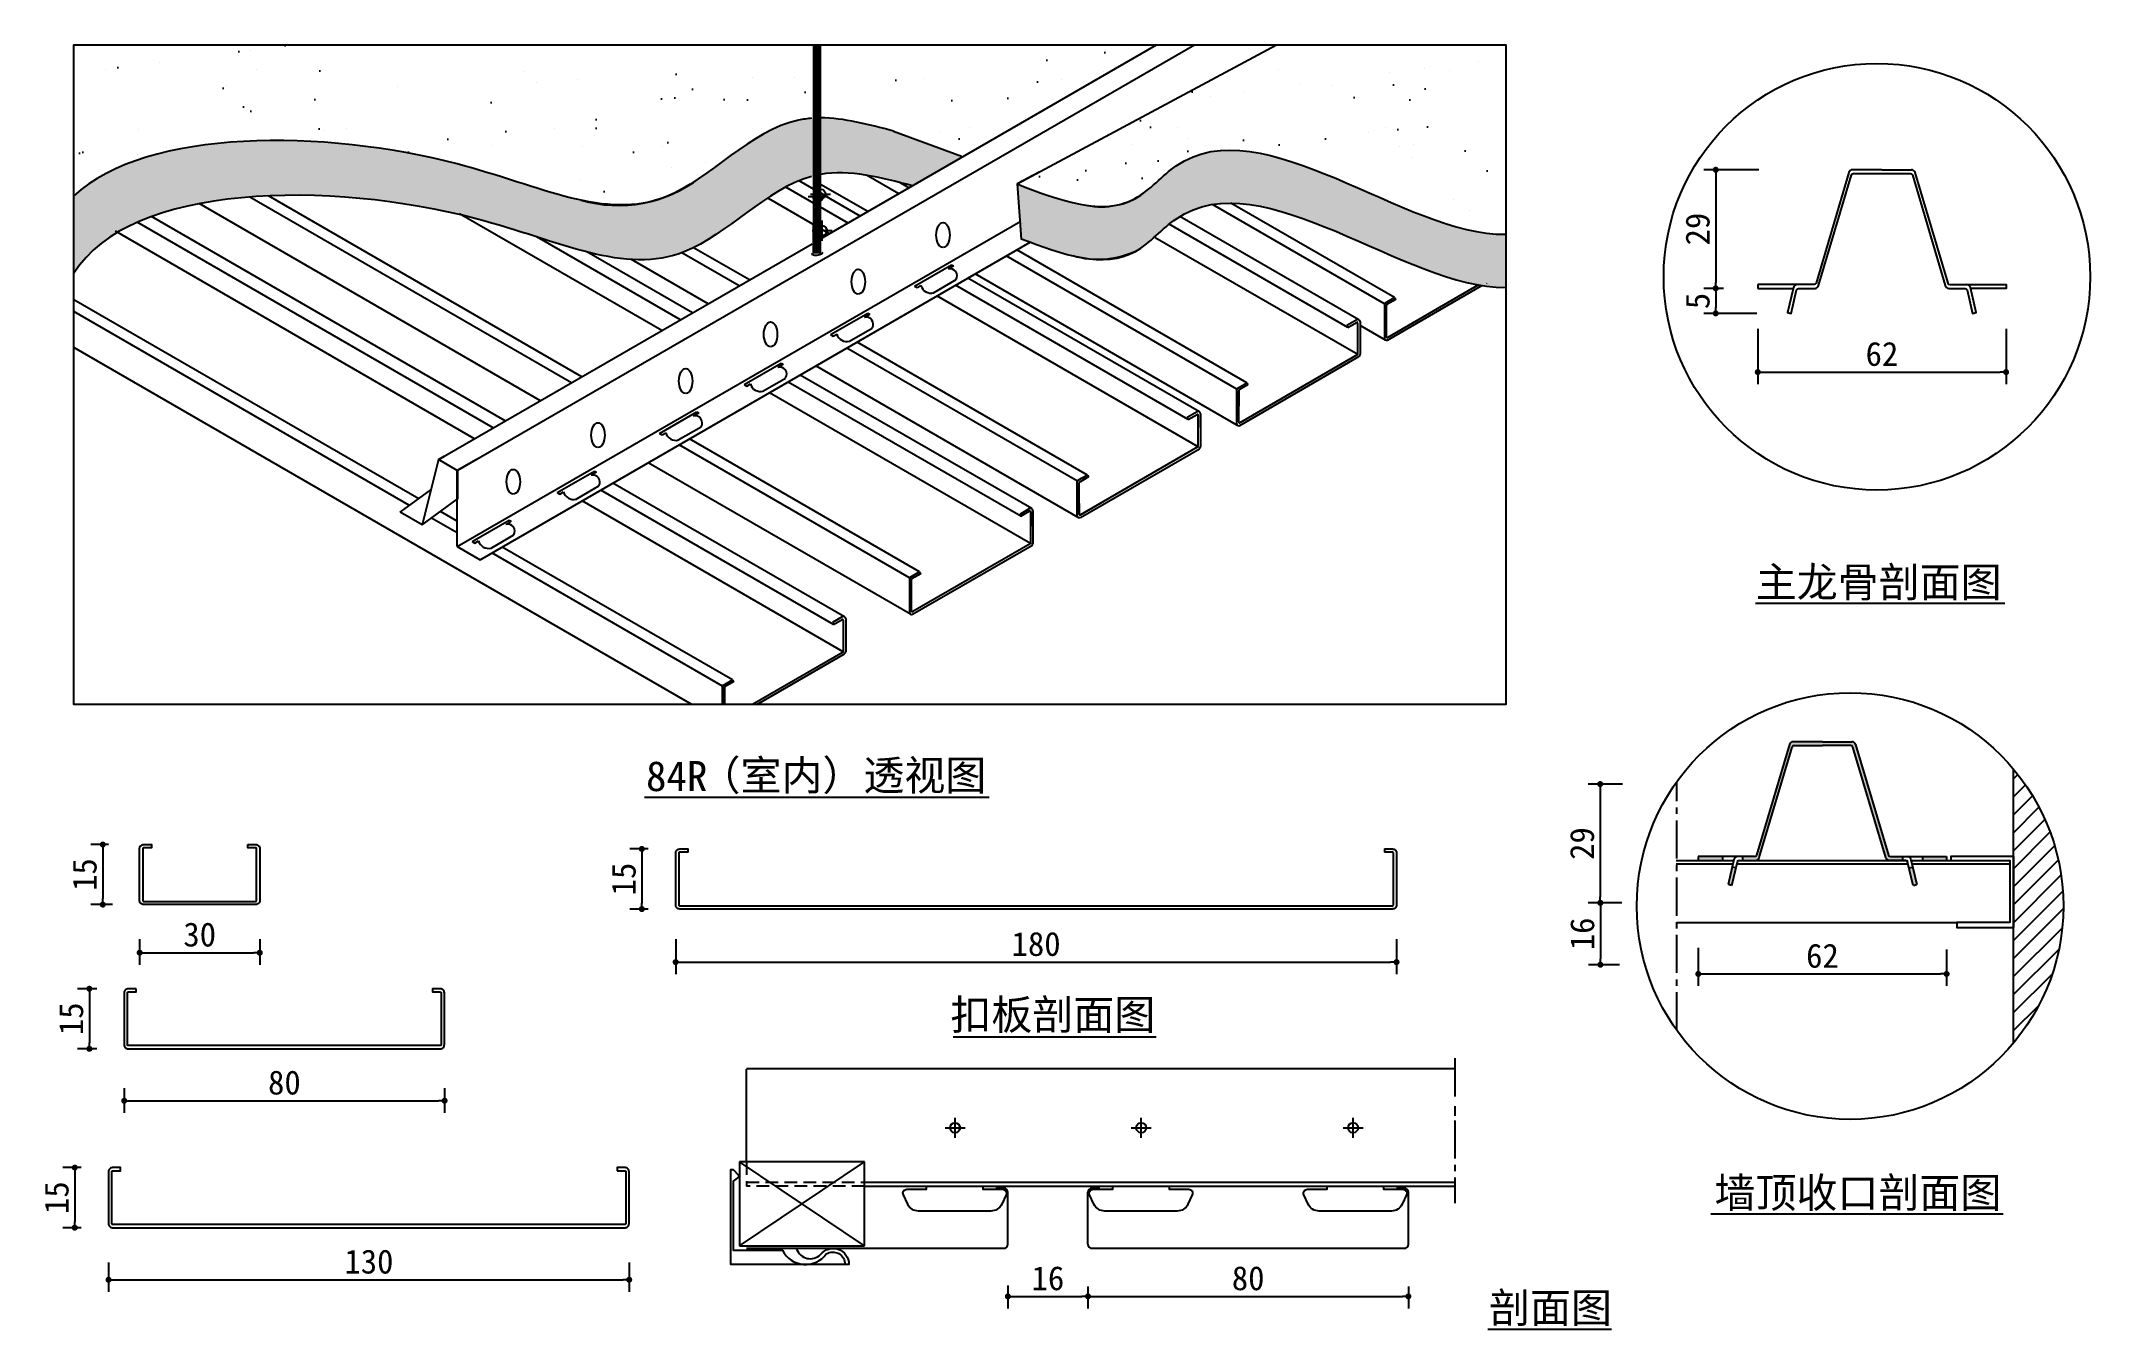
# Model space of a CAD drawing. Extents: x 13 to 1036, y 18 to 661.
import ezdxf

# ---------------------------------------------------------------- set-up
doc = ezdxf.new("R2010")
doc.units = 0
doc.header["$MEASUREMENT"] = 0
doc.header["$PDMODE"] = 34
doc.header["$PDSIZE"] = 5
doc.linetypes.add('CENTER2', pattern=[28.575, 19.05, -3.175, 3.175, -3.175])
doc.linetypes.add('DASHED2', pattern=[9.525, 6.35, -3.175])
doc.layers.get('0').update_dxf_attribs({"linetype": 'CONTINUOUS'})
doc.layers.get('DEFPOINTS').update_dxf_attribs({"linetype": 'CONTINUOUS'})
for name, color, linetype in [('2', 2, 'CONTINUOUS'), ('3', 3, 'CONTINUOUS'), ('4', 4, 'CONTINUOUS'), ('7', 7, 'CONTINUOUS'), ('BH', 3, 'CONTINUOUS'), ('DIM', 3, 'CONTINUOUS'), ('TEXT', 3, 'CONTINUOUS')]:
    doc.layers.add(name, color=color, linetype=linetype)
doc.styles.add('HZ', font='')
doc.styles.get('HZ').set_extended_font_data('仿宋_GB2312')
doc.dimstyles.get("Standard").update_dxf_attribs({"dimscale": 6, "dimtxt": 2, "dimasz": 0.5, "dimexe": 1, "dimexo": 1, "dimgap": 0.5, "dimtad": 1, "dimdec": 0, "dimtxsty": 'HZ', "dimblk1": 'DOT', "dimblk2": 'DOT', "dimsah": 1, "dimcen": 0, "dimclrd": 256, "dimclre": 256, "dimclrt": 256, "dimazin": 3, "dimtfac": 0.5, "dimtdec": 0, "dimtmove": 0, "dimatfit": 3, "dimtolj": 1, "dimtzin": 0})

# ---------------------------------------------------------------- blocks, each defined once
blk = doc.blocks.new('_DOT')
at = {"color": 0, "linetype": 'BYBLOCK'}
blk.add_line((-0.5, 0), (-1, 0), dxfattribs=at)
at = {"color": 0, "linetype": 'BYBLOCK', "const_width": 0.5}
blk.add_lwpolyline([(-0.25, 0, 1), (0.25, 0, 1)], format="xyb", close=True, dxfattribs=at)
blk = doc.blocks.new('*D17')
at = {"linetype": 'BYBLOCK'}
for p, q in [((871, 597), (843.4, 597)), ((849.4, 594), (849.4, 540.8)), ((853.3, 537.8), (843.4, 537.8))]:
    blk.add_line(p, q, dxfattribs=at)
at = {"layer": 'DEFPOINTS', "color": 0, "linetype": 'BYBLOCK'}
for p in [(877, 597), (849.4, 537.8), (859.3, 537.8)]:
    blk.add_point(p, dxfattribs=at)
at = {"linetype": 'BYBLOCK', "xscale": 3, "yscale": 3, "zscale": 3}
for p, rotation in [((849.4, 597), 90), ((849.4, 537.8), 270)]:
    blk.add_blockref('_DOT', p, dxfattribs=dict(at, rotation=rotation))
at = {"linetype": 'BYBLOCK', "insert": (840.4, 567.4), "char_height": 12, "attachment_point": 5, "rotation": 90, "style": 'HZ'}
blk.add_mtext('\\A1;29', dxfattribs=at)
blk = doc.blocks.new('*D18')
at = {"linetype": 'BYBLOCK'}
for p, q in [((330, 212.9), (330, 195.4)), ((690, 212.9), (690, 195.4)), ((333, 201.4), (687, 201.4))]:
    blk.add_line(p, q, dxfattribs=at)
at = {"layer": 'DEFPOINTS', "color": 0, "linetype": 'BYBLOCK'}
for p in [(330, 218.9), (690, 218.9), (690, 201.4)]:
    blk.add_point(p, dxfattribs=at)
at = {"linetype": 'BYBLOCK', "xscale": 3, "yscale": 3, "zscale": 3, "rotation": 180}
blk.add_blockref('_DOT', (330, 201.4), dxfattribs=at)
at = {"linetype": 'BYBLOCK', "xscale": 3, "yscale": 3, "zscale": 3}
blk.add_blockref('_DOT', (690, 201.4), dxfattribs=at)
at = {"linetype": 'BYBLOCK', "insert": (510, 210.4), "char_height": 12, "attachment_point": 5, "style": 'HZ'}
blk.add_mtext('\\A1;180', dxfattribs=at)
blk = doc.blocks.new('*D19')
at = {"linetype": 'BYBLOCK'}
for p, q in [((54.6, 138.5), (54.6, 126.2)), ((214.6, 138.5), (214.6, 126.2)), ((57.6, 132.2), (211.6, 132.2))]:
    blk.add_line(p, q, dxfattribs=at)
at = {"layer": 'DEFPOINTS', "color": 0, "linetype": 'BYBLOCK'}
for p in [(54.6, 144.5), (214.6, 144.5), (214.6, 132.2)]:
    blk.add_point(p, dxfattribs=at)
at = {"linetype": 'BYBLOCK', "xscale": 3, "yscale": 3, "zscale": 3, "rotation": 180}
blk.add_blockref('_DOT', (54.6, 132.2), dxfattribs=at)
at = {"linetype": 'BYBLOCK', "xscale": 3, "yscale": 3, "zscale": 3}
blk.add_blockref('_DOT', (214.6, 132.2), dxfattribs=at)
at = {"linetype": 'BYBLOCK', "insert": (134.6, 141.2), "char_height": 12, "attachment_point": 5, "style": 'HZ'}
blk.add_mtext('\\A1;80', dxfattribs=at)
blk = doc.blocks.new('*D20')
at = {"linetype": 'BYBLOCK'}
for p, q in [((46.8, 51.4), (46.8, 36.8)), ((306.8, 51.4), (306.8, 36.8)), ((49.8, 42.8), (303.8, 42.8))]:
    blk.add_line(p, q, dxfattribs=at)
at = {"layer": 'DEFPOINTS', "color": 0, "linetype": 'BYBLOCK'}
for p in [(46.8, 57.4), (306.8, 57.4), (306.8, 42.8)]:
    blk.add_point(p, dxfattribs=at)
at = {"linetype": 'BYBLOCK', "xscale": 3, "yscale": 3, "zscale": 3, "rotation": 180}
blk.add_blockref('_DOT', (46.8, 42.8), dxfattribs=at)
at = {"linetype": 'BYBLOCK', "xscale": 3, "yscale": 3, "zscale": 3}
blk.add_blockref('_DOT', (306.8, 42.8), dxfattribs=at)
at = {"linetype": 'BYBLOCK', "insert": (176.8, 51.8), "char_height": 12, "attachment_point": 5, "style": 'HZ'}
blk.add_mtext('\\A1;130', dxfattribs=at)
blk = doc.blocks.new('*D21')
at = {"linetype": 'BYBLOCK'}
for p, q in [((33.1, 98.8), (23.9, 98.8)), ((29.9, 95.8), (29.9, 71.8)), ((33.1, 68.8), (23.9, 68.8))]:
    blk.add_line(p, q, dxfattribs=at)
at = {"layer": 'DEFPOINTS', "color": 0, "linetype": 'BYBLOCK'}
for p in [(39.1, 98.8), (29.9, 68.8), (39.1, 68.8)]:
    blk.add_point(p, dxfattribs=at)
at = {"linetype": 'BYBLOCK', "xscale": 3, "yscale": 3, "zscale": 3}
for p, rotation in [((29.9, 98.8), 90), ((29.9, 68.8), 270)]:
    blk.add_blockref('_DOT', p, dxfattribs=dict(at, rotation=rotation))
at = {"linetype": 'BYBLOCK', "insert": (20.9, 83.8), "char_height": 12, "attachment_point": 5, "rotation": 90, "style": 'HZ'}
blk.add_mtext('\\A1;15', dxfattribs=at)
blk = doc.blocks.new('*D22')
at = {"linetype": 'BYBLOCK'}
for p, q in [((62.3, 212.8), (62.3, 200.1)), ((65.3, 206.1), (119.3, 206.1)), ((122.3, 212.8), (122.3, 200.1))]:
    blk.add_line(p, q, dxfattribs=at)
at = {"layer": 'DEFPOINTS', "color": 0, "linetype": 'BYBLOCK'}
for p in [(62.3, 218.8), (122.3, 218.8), (122.3, 206.1)]:
    blk.add_point(p, dxfattribs=at)
at = {"linetype": 'BYBLOCK', "xscale": 3, "yscale": 3, "zscale": 3, "rotation": 180}
blk.add_blockref('_DOT', (62.3, 206.1), dxfattribs=at)
at = {"linetype": 'BYBLOCK', "xscale": 3, "yscale": 3, "zscale": 3}
blk.add_blockref('_DOT', (122.3, 206.1), dxfattribs=at)
at = {"linetype": 'BYBLOCK', "insert": (92.3, 215.1), "char_height": 12, "attachment_point": 5, "style": 'HZ'}
blk.add_mtext('\\A1;30', dxfattribs=at)
blk = doc.blocks.new('*D23')
at = {"linetype": 'BYBLOCK'}
for p, q in [((40.9, 188.1), (31.2, 188.1)), ((37.2, 185.1), (37.2, 161.1)), ((40.9, 158.1), (31.2, 158.1))]:
    blk.add_line(p, q, dxfattribs=at)
at = {"layer": 'DEFPOINTS', "color": 0, "linetype": 'BYBLOCK'}
for p in [(46.9, 188.1), (37.2, 158.1), (46.9, 158.1)]:
    blk.add_point(p, dxfattribs=at)
at = {"linetype": 'BYBLOCK', "xscale": 3, "yscale": 3, "zscale": 3}
for p, rotation in [((37.2, 188.1), 90), ((37.2, 158.1), 270)]:
    blk.add_blockref('_DOT', p, dxfattribs=dict(at, rotation=rotation))
at = {"linetype": 'BYBLOCK', "insert": (28.2, 173.1), "char_height": 12, "attachment_point": 5, "rotation": 90, "style": 'HZ'}
blk.add_mtext('\\A1;15', dxfattribs=at)
blk = doc.blocks.new('*D24')
at = {"linetype": 'BYBLOCK'}
for p, q in [((46.7, 260.1), (37.9, 260.1)), ((43.9, 257.1), (43.9, 233.1)), ((48.7, 230.1), (37.9, 230.1))]:
    blk.add_line(p, q, dxfattribs=at)
at = {"layer": 'DEFPOINTS', "color": 0, "linetype": 'BYBLOCK'}
for p in [(52.7, 260.1), (43.9, 230.1), (54.7, 230.1)]:
    blk.add_point(p, dxfattribs=at)
at = {"linetype": 'BYBLOCK', "xscale": 3, "yscale": 3, "zscale": 3}
for p, rotation in [((43.9, 260.1), 90), ((43.9, 230.1), 270)]:
    blk.add_blockref('_DOT', p, dxfattribs=dict(at, rotation=rotation))
at = {"linetype": 'BYBLOCK', "insert": (34.9, 245.1), "char_height": 12, "attachment_point": 5, "rotation": 90, "style": 'HZ'}
blk.add_mtext('\\A1;15', dxfattribs=at)
blk = doc.blocks.new('*D25')
at = {"linetype": 'BYBLOCK'}
for p, q in [((316.3, 257.9), (307.1, 257.9)), ((313.1, 254.9), (313.1, 230.9)), ((316.3, 227.9), (307.1, 227.9))]:
    blk.add_line(p, q, dxfattribs=at)
at = {"layer": 'DEFPOINTS', "color": 0, "linetype": 'BYBLOCK'}
for p in [(322.3, 257.9), (313.1, 227.9), (322.3, 227.9)]:
    blk.add_point(p, dxfattribs=at)
at = {"linetype": 'BYBLOCK', "xscale": 3, "yscale": 3, "zscale": 3}
for p, rotation in [((313.1, 257.9), 90), ((313.1, 227.9), 270)]:
    blk.add_blockref('_DOT', p, dxfattribs=dict(at, rotation=rotation))
at = {"linetype": 'BYBLOCK', "insert": (304.1, 242.9), "char_height": 12, "attachment_point": 5, "rotation": 90, "style": 'HZ'}
blk.add_mtext('\\A1;15', dxfattribs=at)
blk = doc.blocks.new('*D26')
at = {"linetype": 'BYBLOCK'}
for p, q in [((535.9, 39.5), (535.9, 28.5)), ((538.9, 34.5), (692.9, 34.5)), ((695.9, 39.5), (695.9, 28.5))]:
    blk.add_line(p, q, dxfattribs=at)
at = {"layer": 'DEFPOINTS', "color": 0, "linetype": 'BYBLOCK'}
for p in [(535.9, 45.5), (695.9, 45.5), (695.9, 34.5)]:
    blk.add_point(p, dxfattribs=at)
at = {"linetype": 'BYBLOCK', "xscale": 3, "yscale": 3, "zscale": 3, "rotation": 180}
blk.add_blockref('_DOT', (535.9, 34.5), dxfattribs=at)
at = {"linetype": 'BYBLOCK', "xscale": 3, "yscale": 3, "zscale": 3}
blk.add_blockref('_DOT', (695.9, 34.5), dxfattribs=at)
at = {"linetype": 'BYBLOCK', "insert": (615.9, 43.5), "char_height": 12, "attachment_point": 5, "style": 'HZ'}
blk.add_mtext('\\A1;80', dxfattribs=at)
blk = doc.blocks.new('*D27')
at = {"linetype": 'BYBLOCK'}
for p, q in [((495.9, 39.9), (495.9, 28.5)), ((498.9, 34.5), (532.9, 34.5)), ((535.9, 39.5), (535.9, 28.5))]:
    blk.add_line(p, q, dxfattribs=at)
at = {"layer": 'DEFPOINTS', "color": 0, "linetype": 'BYBLOCK'}
for p in [(495.9, 45.9), (535.9, 45.5), (535.9, 34.5)]:
    blk.add_point(p, dxfattribs=at)
at = {"linetype": 'BYBLOCK', "xscale": 3, "yscale": 3, "zscale": 3, "rotation": 180}
blk.add_blockref('_DOT', (495.9, 34.5), dxfattribs=at)
at = {"linetype": 'BYBLOCK', "xscale": 3, "yscale": 3, "zscale": 3}
blk.add_blockref('_DOT', (535.9, 34.5), dxfattribs=at)
at = {"linetype": 'BYBLOCK', "insert": (515.9, 43.5), "char_height": 12, "attachment_point": 5, "style": 'HZ'}
blk.add_mtext('\\A1;16', dxfattribs=at)
blk = doc.blocks.new('*D28')
at = {"linetype": 'BYBLOCK'}
for p, q in [((853.3, 537.8), (843.4, 537.8)), ((849.4, 534.8), (849.4, 528.3)), ((870, 525.3), (843.4, 525.3))]:
    blk.add_line(p, q, dxfattribs=at)
at = {"layer": 'DEFPOINTS', "color": 0, "linetype": 'BYBLOCK'}
for p in [(859.3, 537.8), (849.4, 525.3), (876, 525.3)]:
    blk.add_point(p, dxfattribs=at)
at = {"linetype": 'BYBLOCK', "xscale": 3, "yscale": 3, "zscale": 3}
for p, rotation in [((849.4, 537.8), 90), ((849.4, 525.3), 270)]:
    blk.add_blockref('_DOT', p, dxfattribs=dict(at, rotation=rotation))
at = {"linetype": 'BYBLOCK', "insert": (840.4, 531.5), "char_height": 12, "attachment_point": 5, "rotation": 90, "style": 'HZ'}
blk.add_mtext('\\A1;5', dxfattribs=at)
blk = doc.blocks.new('*D29')
at = {"linetype": 'BYBLOCK'}
for p, q in [((802.8, 290.3), (785.7, 290.3)), ((791.7, 287.3), (791.7, 234)), ((802.5, 231), (785.7, 231))]:
    blk.add_line(p, q, dxfattribs=at)
at = {"layer": 'DEFPOINTS', "color": 0, "linetype": 'BYBLOCK'}
for p in [(808.8, 290.3), (791.7, 231), (808.5, 231)]:
    blk.add_point(p, dxfattribs=at)
at = {"linetype": 'BYBLOCK', "xscale": 3, "yscale": 3, "zscale": 3}
for p, rotation in [((791.7, 290.3), 90), ((791.7, 231), 270)]:
    blk.add_blockref('_DOT', p, dxfattribs=dict(at, rotation=rotation))
at = {"linetype": 'BYBLOCK', "insert": (782.7, 260.6), "char_height": 12, "attachment_point": 5, "rotation": 90, "style": 'HZ'}
blk.add_mtext('\\A1;29', dxfattribs=at)
blk = doc.blocks.new('*D30')
at = {"linetype": 'BYBLOCK'}
for p, q in [((801.3, 231), (785.8, 231)), ((791.8, 228), (791.8, 203.1)), ((801.3, 200.1), (785.8, 200.1))]:
    blk.add_line(p, q, dxfattribs=at)
at = {"layer": 'DEFPOINTS', "color": 0, "linetype": 'BYBLOCK'}
for p in [(807.3, 231), (791.8, 200.1), (807.3, 200.1)]:
    blk.add_point(p, dxfattribs=at)
at = {"linetype": 'BYBLOCK', "xscale": 3, "yscale": 3, "zscale": 3}
for p, rotation in [((791.8, 231), 90), ((791.8, 200.1), 270)]:
    blk.add_blockref('_DOT', p, dxfattribs=dict(at, rotation=rotation))
at = {"linetype": 'BYBLOCK', "insert": (782.8, 215.5), "char_height": 12, "attachment_point": 5, "rotation": 90, "style": 'HZ'}
blk.add_mtext('\\A1;16', dxfattribs=at)
blk = doc.blocks.new('*D31')
at = {"linetype": 'BYBLOCK'}
for p, q in [((840.7, 208.5), (840.7, 189.5)), ((964.7, 207.7), (964.7, 189.5)), ((843.7, 195.5), (961.7, 195.5))]:
    blk.add_line(p, q, dxfattribs=at)
at = {"layer": 'DEFPOINTS', "color": 0, "linetype": 'BYBLOCK'}
for p in [(840.7, 214.5), (964.7, 213.7), (964.7, 195.5)]:
    blk.add_point(p, dxfattribs=at)
at = {"linetype": 'BYBLOCK', "xscale": 3, "yscale": 3, "zscale": 3, "rotation": 180}
blk.add_blockref('_DOT', (840.7, 195.5), dxfattribs=at)
at = {"linetype": 'BYBLOCK', "xscale": 3, "yscale": 3, "zscale": 3}
blk.add_blockref('_DOT', (964.7, 195.5), dxfattribs=at)
at = {"linetype": 'BYBLOCK', "insert": (902.7, 204.5), "char_height": 12, "attachment_point": 5, "style": 'HZ'}
blk.add_mtext('\\A1;62', dxfattribs=at)
blk = doc.blocks.new('*D32')
at = {"linetype": 'BYBLOCK'}
for p, q in [((870.4, 517.6), (870.4, 490)), ((994.4, 517.6), (994.4, 490)), ((873.4, 496), (991.4, 496))]:
    blk.add_line(p, q, dxfattribs=at)
at = {"layer": 'DEFPOINTS', "color": 0, "linetype": 'BYBLOCK'}
for p in [(870.4, 523.6), (994.4, 523.6), (994.4, 496)]:
    blk.add_point(p, dxfattribs=at)
at = {"linetype": 'BYBLOCK', "xscale": 3, "yscale": 3, "zscale": 3, "rotation": 180}
blk.add_blockref('_DOT', (870.4, 496), dxfattribs=at)
at = {"linetype": 'BYBLOCK', "xscale": 3, "yscale": 3, "zscale": 3}
blk.add_blockref('_DOT', (994.4, 496), dxfattribs=at)
at = {"linetype": 'BYBLOCK', "insert": (932.4, 505), "char_height": 12, "attachment_point": 5, "style": 'HZ'}
blk.add_mtext('\\A1;62', dxfattribs=at)

msp = doc.modelspace()

# ---------------------------------------------------------------- hatches: boundary and pattern name
at = {"layer": '4'}
h = msp.add_hatch(dxfattribs=at)
h.set_pattern_fill('AR-SAND', color=256, scale=1.749591, style=0)
h.set_pattern_definition([(37.5, (-101.04, 282.78), (-2.7994, 85.6273), [0, -67.5482, 0, -75.5474, 0, -72.2144]), (7.5, (-101.04, 282.78), (78.648, 125.415), [0, -36.4405, 0, -60.8823, 0, -23.331]), (327.5, (-155.7, 282.78), (138.3913, 0.2514), [0, -22.22, 0, -79.9913, 0, -104.433]), (317.5, (-155.7, 282.78), (133.591, 39.004), [0, -11.11, 0, -52.4387, 0, -59.9935])])
edge = h.paths.add_edge_path()
edge.add_spline(control_points=[(500.5, 589.9), (521.9, 581.7), (552.6, 569.9), (611.1, 639.4), (694.6, 563.9), (744.5, 564.8)], knot_values=[0, 0, 0, 0, 27.229041, 39.162313, 112.205587, 112.205587, 112.205587, 112.205587], degree=3, periodic=0)
edge.add_line((744.5, 564.8), (744.5, 659.4))
edge.add_line((744.5, 659.4), (630.1, 659.4))
edge.add_line((630.1, 659.4), (500.5, 589.9))
edge = h.paths.add_edge_path()
edge.add_line((29.5, 659.4), (29.5, 584))
edge.add_spline(control_points=[(29.5, 584), (66.1, 618), (211.2, 616.7), (318.6, 558.7), (380.2, 631.9), (422.5, 620.6), (438.7, 616.3)], knot_values=[0, 0, 0, 0, 76.327186, 124.54544, 159.54544, 181.339935, 181.339935, 181.339935, 181.339935], degree=3, periodic=0)
edge.add_line((438.7, 616.3), (473.4, 603.5))
edge.add_line((473.4, 603.5), (570.1, 659.4))
edge.add_line((570.1, 659.4), (29.5, 659.4))
at = {"layer": '7'}
h = msp.add_hatch(dxfattribs=at)
h.set_pattern_fill('AR-SAND', color=256, scale=2.186989, style=0)
h.set_pattern_definition([(37.5, (-101.04, 282.78), (-3.499, 107.034), [0, -84.435, 0, -94.434, 0, -90.268]), (7.5, (-101.04, 282.78), (98.31, 156.769), [0, -45.5506, 0, -76.103, 0, -29.1635]), (327.5, (-169.37, 282.78), (172.989, 0.314), [0, -27.775, 0, -99.989, 0, -130.5414]), (317.5, (-169.37, 282.78), (166.99, 48.754), [0, -13.8874, 0, -65.5484, 0, -74.992])])
edge = h.paths.add_edge_path()
edge.add_spline(control_points=[(500.5, 589.9), (521.9, 581.7), (552.6, 569.9), (611.1, 639.4), (694.6, 563.9), (744.5, 564.8)], knot_values=[0, 0, 0, 0, 27.229041, 39.162313, 112.205587, 112.205587, 112.205587, 112.205587], degree=3, periodic=0)
edge.add_line((744.5, 564.8), (744.5, 659.4))
edge.add_line((744.5, 659.4), (630.1, 659.4))
edge.add_line((630.1, 659.4), (500.5, 589.9))
edge = h.paths.add_edge_path()
edge.add_line((29.5, 659.4), (29.5, 584))
edge.add_spline(control_points=[(29.5, 584), (66.1, 618), (211.2, 616.7), (318.6, 558.7), (380.2, 631.9), (422.5, 620.6), (438.7, 616.3)], knot_values=[0, 0, 0, 0, 76.327186, 124.54544, 159.54544, 181.339935, 181.339935, 181.339935, 181.339935], degree=3, periodic=0)
edge.add_line((438.7, 616.3), (473.4, 603.5))
edge.add_line((473.4, 603.5), (570.1, 659.4))
edge.add_line((570.1, 659.4), (29.5, 659.4))
msp.add_hatch(color=256, dxfattribs=at).paths.add_polyline_path([(887.5, 308.8, -0.331934), (888.5, 309.5), (902.7, 309.5), (916.9, 309.5, -0.331934), (917.9, 308.8), (934.3, 253.6, 0.331934), (936.1, 252.2), (942.6, 252.2), (942.6, 254.1), (936.6, 254.1, -0.331934), (935.6, 254.8), (919.2, 310.1, 0.331934), (917.4, 311.4), (902.7, 311.4), (888, 311.4, 0.331934), (886.2, 310.1), (869.8, 254.8, -0.331934), (868.8, 254.1), (862.8, 254.1), (862.8, 252.2), (869.3, 252.2, 0.331934), (871.1, 253.6)])
h = msp.add_hatch(color=256, dxfattribs=at)
h.paths.add_polyline_path([(840.7, 254.1), (840.7, 252.2), (852.7, 252.2), (852.7, 254.1)])
h.paths.add_polyline_path([(855.6, 240.2), (857.4, 239.7), (859.5, 248.5), (857.6, 248.8)])
h.paths.add_polyline_path([(947.8, 248.8), (945.9, 248.5), (948, 239.7), (949.8, 240.2)])
h.paths.add_polyline_path([(964.7, 252.2), (964.7, 254.1), (952.7, 254.1), (952.7, 252.2)])
at = {"layer": 'BH'}
h = msp.add_hatch(dxfattribs=at)
h.set_pattern_fill('AR-CONC', color=3, scale=0.109349, style=0)
h.set_pattern_definition([(50, (-101.041, 282.783), (19.9218, -1.74293), [2.0831, -22.91418]), (355, (-101.041, 282.783), (-3.8538, 20.89194), [1.6665, -18.33134]), (100.451, (-99.381, 282.638), (16.0681, 19.1489), [1.77037, -19.47404]), (46.1842, (-101.041, 288.338), (29.64235, -4.5973), [3.1247, -34.3713]), (96.6356, (-98.57, 287.955), (25.96, 27.05585), [2.6556, -29.2111]), (351.184, (-101.04, 288.338), (25.9601, 27.0558), [2.4997, -27.497]), (21, (-98.264, 286.949), (16.579, -11.18268), [2.0831, -22.9142]), (326, (-98.264, 286.95), (6.758, 20.14085), [1.6665, -18.33134]), (71.4514, (-96.882, 286.017), (23.33698, 8.9582), [1.77037, -19.47404]), (37.5, (-101.0415, 282.783), (0.337737, 9.24605), [0, -18.10914, 0, -18.60909, 0, -18.40078]), (7.5, (-101.041, 282.783), (7.30669, 10.95469), [0, -10.60996, 0, -17.69252, 0, -7.01313]), (327.5, (-107.235, 282.783), (14.82676, -0.626435), [0, -6.94369, 0, -21.66431, 0, -28.74688]), (317.5, (-110.013, 282.783), (16.19785, 2.78037), [0, -9.0268, 0, -14.38733, 0, -20.41445])])
edge = h.paths.add_edge_path()
edge.add_spline(control_points=[(744.5, 564.8), (694.6, 563.9), (611.1, 639.4), (552.6, 569.9), (521.9, 581.7), (500.5, 589.9)], knot_values=[0, 0, 0, 0, 73.043274, 84.976547, 112.205587, 112.205587, 112.205587, 112.205587], degree=3, periodic=0)
edge.add_line((500.5, 589.9), (502.5, 562.6))
edge.add_spline(control_points=[(502.5, 562.6), (523.2, 554.7), (553.1, 544), (611.1, 612.9), (694.6, 537.5), (744.5, 538.3)], knot_values=[0.85822, 0.85822, 0.85822, 0.85822, 27.229041, 39.162313, 112.205587, 112.205587, 112.205587, 112.205587], degree=3, periodic=0)
edge.add_line((744.5, 538.3), (744.5, 564.8))
edge = h.paths.add_edge_path()
edge.add_spline(control_points=[(438.7, 616.3), (422.5, 620.6), (380.2, 631.9), (318.6, 558.7), (211.2, 616.7), (66.1, 618), (29.5, 584)], knot_values=[0, 0, 0, 0, 21.794495, 56.794495, 105.012749, 181.339935, 181.339935, 181.339935, 181.339935], degree=3, periodic=0)
edge.add_line((29.5, 584), (29.5, 545.3))
edge.add_spline(control_points=[(29.5, 545.3), (57.3, 590.6), (215.4, 592.2), (328.1, 531.3), (389.7, 604.5), (432, 593.3), (448.2, 589)], knot_values=[0, 0, 0, 0, 84.073766, 132.29202, 167.29202, 189.086514, 189.086514, 189.086514, 189.086514], degree=3, periodic=0)
edge.add_line((448.2, 589), (473.4, 603.5))
edge.add_line((473.4, 603.5), (438.7, 616.3))
h = msp.add_hatch(dxfattribs=at)
h.set_pattern_fill('ANSI31', color=256, scale=2, style=0)
h.set_pattern_definition([(45, (2174.6975, 59.628), (-4.490128, 4.490128), [])])
h.paths.add_polyline_path([(998.1, 297.7), (998.1, 161, 0.176031), (1022.9, 229.4, 0.176031)])

# ---------------------------------------------------------------- linework, layer by layer
at = {"layer": '2'}
msp.add_lwpolyline([(402.3, 659.4), (744.5, 659.4), (744.5, 330.1), (29.5, 330.1), (29.5, 659.4), (397.9, 659.4)], dxfattribs=at)
at = {"layer": '3'}
for p, q in [((441.4, 585), (425.3, 594.3)), ((416.1, 570.4), (385, 588.4)), ((422.2, 573.9), (391.7, 591.5)), ((425.9, 576.1), (402.3, 589.7)), ((446.5, 588), (442, 590.6)), ((262.5, 481.7), (92.1, 580.1)), ((323.1, 516.7), (222, 575)), ((406.8, 565.1), (376.3, 582.7)), ((229.6, 462.7), (50.2, 566.3)), ((670.6, 504.7), (569.5, 563.1)), ((346.2, 530.1), (307.9, 552.2)), ((610.6, 469.4), (479.6, 545)), ((591, 458.7), (460.5, 534)), ((684.4, 530.5), (689, 533.2)), ((689.6, 532.2), (685.2, 529.7)), ((685.5, 512), (732.6, 539.2)), ((730.9, 539.5), (685.6, 513.3)), ((689, 533.2), (689.6, 532.2)), ((670.1, 522.1), (665.1, 519.2)), ((683.9, 529.6), (683.9, 513)), ((685, 513.7), (685, 529.3)), ((665.7, 518.3), (670, 520.8)), ((670.7, 504.9), (670.7, 520.4)), ((671.8, 521.2), (671.8, 504.7)), ((684.4, 512), (671.8, 519.3)), ((338.1, 330.1), (29.5, 508.3)), ((611.7, 469.4), (671.2, 503.7)), ((670.4, 504.6), (611.8, 470.7)), ((531, 423.4), (400, 499.1)), ((507.2, 410.4), (376.8, 485.7)), ((610.1, 487), (610.1, 470.3)), ((610.6, 487.9), (615.2, 490.6)), ((611.2, 471.1), (611.2, 486.7)), ((615.8, 489.6), (611.4, 487.1)), ((590.5, 476.1), (585.5, 473.3)), ((585.5, 473.3), (586, 472.3)), ((586, 472.3), (590.4, 474.8)), ((591, 458.9), (591, 474.4)), ((592.1, 475.2), (592.1, 458.7)), ((447.2, 375.1), (316.2, 450.7)), ((532.1, 423.4), (591.6, 457.7)), ((590.8, 458.6), (532.2, 424.7)), ((530.4, 441), (530.4, 424.4)), ((531, 442), (535.6, 444.6)), ((531.5, 425.1), (531.5, 440.8)), ((536.1, 443.7), (531.8, 441.1)), ((535.6, 444.6), (536.1, 443.7)), ((413.7, 356.4), (283.3, 431.7)), ((220.9, 415.7), (208.1, 423.1)), ((220.9, 421.6), (212.6, 426.4)), ((506.7, 427.8), (501.8, 424.9)), ((501.8, 424.9), (502.3, 424)), ((502.3, 424), (506.6, 426.5)), ((507.3, 410.6), (507.3, 426.1)), ((508.4, 426.8), (508.4, 410.4)), ((448.3, 375.1), (507.8, 409.4)), ((507.1, 410.2), (448.4, 376.4)), ((446.7, 392.7), (446.7, 376)), ((447.2, 393.6), (451.8, 396.3)), ((447.8, 376.8), (447.8, 392.4)), ((452.4, 395.3), (448, 392.8)), ((451.8, 396.3), (452.4, 395.3)), ((413.2, 373.8), (408.3, 370.9)), ((408.3, 370.9), (408.8, 370)), ((408.8, 370), (413.1, 372.5)), ((413.8, 356.6), (413.8, 372.1)), ((414.9, 372.9), (414.9, 356.4)), ((413.6, 356.2), (368.3, 330.1)), ((370.5, 330.1), (414.3, 355.4)), ((353.2, 338.7), (353.2, 330.1)), ((353.8, 339.6), (358.3, 342.3)), ((354.3, 330.1), (354.3, 338.4)), ((358.9, 341.3), (354.5, 338.8)), ((358.3, 342.3), (358.9, 341.3)), ((361.9, 59.8), (424.3, 101.6)), ((424.3, 59.8), (361.9, 101.6)), ((424.3, 91.5), (530.8, 91.5)), ((424.3, 89.5), (528.8, 89.5)), ((503.9, 91.5), (719.1, 91.5)), ((506, 89.5), (719.1, 89.5))]:
    msp.add_line(p, q, dxfattribs=at)
at = {"layer": '3', "linetype": 'DASHED2'}
for p, q in [((365.3, 101.6), (365.3, 89.5)), ((365.3, 91.5), (424.3, 91.5)), ((424.3, 89.5), (365.3, 89.5))]:
    msp.add_line(p, q, dxfattribs=at)
at = {"layer": '3'}
for centre, radius, start, end in [((685, 529.6), 1.09, 120, 180), ((685.4, 529.3), 0.437, 120, 180), ((685, 513), 1.09, 180, 300), ((685.4, 513.7), 0.437, 180, 300), ((611.2, 487), 1.09, 120, 180), ((611.6, 486.7), 0.437, 120, 180), ((590.6, 474.4), 0.437, 0, 120), ((591, 475.2), 1.09, 0, 120), ((611.6, 471.1), 0.437, 180, 300), ((611.2, 470.3), 1.09, 180, 300), ((590.6, 458.9), 0.437, 300, 0), ((591, 458.7), 1.09, 300, 0), ((531.5, 441), 1.09, 120, 180), ((532, 440.8), 0.437, 120, 180), ((506.8, 426.1), 0.437, 0, 120), ((507.3, 426.8), 1.09, 0, 120), ((531.5, 424.4), 1.09, 180, 300), ((532, 425.1), 0.437, 180, 300), ((506.8, 410.6), 0.437, 300, 0), ((507.3, 410.4), 1.09, 300, 0), ((447.8, 392.7), 1.09, 120, 180), ((448.2, 392.4), 0.437, 120, 180), ((413.3, 372.1), 0.437, 0, 120), ((413.8, 372.9), 1.09, 0, 120), ((447.8, 376), 1.09, 180, 300), ((448.2, 376.8), 0.437, 180, 300), ((413.3, 356.6), 0.437, 300, 0), ((413.8, 356.4), 1.09, 300, 0), ((354.3, 338.7), 1.09, 120, 180), ((354.7, 338.4), 0.437, 120, 180)]:
    msp.add_arc(centre, radius, start, end, dxfattribs=at)
for p in [(469.5, 118.7), (562.5, 118.7), (668.3, 118.7)]:
    msp.add_point(p, dxfattribs=at)
at = {"layer": '4'}
for p, q in [((117.6, 656.7), (117.6, 656.7)), ((134.9, 659), (134.9, 659)), ((45.2, 647.2), (45.2, 647.2)), ((72.3, 650.8), (72.3, 650.8)), ((120.8, 647.2), (120.8, 647.2)), ((254.2, 646.1), (254.2, 646.1)), ((543.7, 645.9), (543.7, 645.9)), ((631, 647), (631, 647)), ((686.6, 645.4), (686.6, 645.4)), ((703.9, 647.6), (703.9, 647.6)), ((716.2, 646.6), (716.2, 646.6)), ((731, 651.2), (731, 651.2)), ((105.9, 639.1), (105.9, 639.1)), ((191.2, 638.7), (191.2, 638.7)), ((260.3, 640.5), (260.3, 640.5)), ((281.2, 641.9), (281.2, 641.9)), ((368.4, 643), (368.4, 643)), ((389.5, 643.1), (389.5, 643.1)), ((453.7, 642.6), (453.7, 642.6)), ((522.9, 642), (522.9, 642)), ((529, 636.4), (529, 636.4)), ((614.2, 635.8), (614.2, 635.8)), ((641.3, 639.4), (641.3, 639.4)), ((658.2, 639.1), (658.2, 639.1)), ((596.9, 633.6), (596.9, 633.6)), ((61.7, 617.2), (61.7, 617.2)), ((154, 616.8), (154, 616.8)), ((165.5, 617.4), (165.5, 617.4)), ((269.3, 617.6), (269.3, 617.6)), ((373.1, 617.8), (373.1, 617.8)), ((461.9, 615.8), (461.9, 615.8)), ((476.8, 617.9), (476.8, 617.9)), ((580.6, 618.1), (580.6, 618.1)), ((676, 615.7), (676, 615.7)), ((684.4, 618.3), (684.4, 618.3)), ((61, 604.6), (61, 604.6)), ((75.7, 608.2), (75.7, 608.2)), ((160.1, 611.2), (160.1, 611.2)), ((179.5, 608.4), (179.5, 608.4)), ((238.2, 608.9), (238.2, 608.9)), ((283.3, 608.6), (283.3, 608.6)), ((289.3, 613.9), (289.3, 613.9)), ((558, 609.8), (558, 609.8)), ((586, 612.5), (586, 612.5)), ((594.7, 609.2), (594.7, 609.2)), ((691.4, 608.7), (691.4, 608.7)), ((698.5, 609.4), (698.5, 609.4)), ((327.7, 598.1), (327.7, 598.1)), ((345.1, 600.4), (345.1, 600.4)), ((511.6, 595.8), (500.5, 589.9)), ((697.5, 603), (697.5, 603)), ((282.4, 592.2), (282.4, 592.2)), ((322.5, 583.5), (322.5, 583.5)), ((500.5, 589.9), (502.6, 562.4)), ((545.8, 581.6), (545.8, 581.6)), ((718.3, 582.3), (718.3, 582.3)), ((726.5, 576.5), (726.5, 576.5)), ((734.7, 565.4), (734.7, 565.4))]:
    msp.add_line(p, q, dxfattribs=at)
at = {"layer": '4', "color": 4}
for p, q in [((220.9, 446.8), (589.1, 659.4)), ((402.3, 562.5), (570.1, 659.4)), ((220.9, 408.9), (502.3, 571.3)), ((211.5, 452.3), (398.2, 560.1)), ((211.5, 452.3), (203.4, 419.7)), ((220.9, 446.8), (211.5, 452.3)), ((220.9, 408.9), (220.9, 446.8)), ((203.4, 419.7), (220.9, 432.5))]:
    msp.add_line(p, q, dxfattribs=at)
at = {"layer": '4'}
msp.add_lwpolyline([(966.8, 252.2), (996.2, 252.2), (996.2, 221.2), (969.8, 221.2), (969.8, 218.6), (998.1, 218.6), (998.1, 254.1), (966.8, 254.1)], close=True, dxfattribs=at)
for points in [[(390.4, 58, 0.538547), (402.3, 55.4, -0.716228), (416.5, 50.5), (357.5, 50.5), (357.5, 97.8), (358.7, 97.8), (361.3, 95), (361.3, 94.1), (358.7, 92), (358.7, 57.5), (383.4, 57.5, 0.560363), (405.2, 55.7, -0.585552), (414.6, 50.5)], [(483.4, 89.4), (483.4, 88), (493.2, 88, -0.550562), (495, 85.2), (492.8, 80.5, -0.289855), (487.4, 77.1), (451.3, 77.1, -0.289855), (445.9, 80.5), (443.7, 85.2, -0.550562), (445.5, 88), (455.3, 88), (455.3, 88), (455.3, 89.5)], [(576.4, 89.4), (576.4, 88), (586.2, 88, -0.550562), (588, 85.2), (585.8, 80.5, -0.289855), (580.4, 77.1), (544.3, 77.1, -0.289855), (538.9, 80.5), (536.7, 85.2, -0.550562), (538.5, 88), (548.3, 88), (548.3, 88), (548.3, 89.5)], [(683.4, 89.4), (683.4, 88), (693.2, 88, -0.550562), (695, 85.2), (692.8, 80.5, -0.289855), (687.4, 77.1), (651.3, 77.1, -0.289855), (645.9, 80.5), (643.7, 85.2, -0.550562), (645.5, 88), (655.3, 88), (655.3, 88), (655.3, 89.5)]]:
    msp.add_lwpolyline(points, format="xyb", dxfattribs=at)
for centre, radius, start, end in [((301.4, 646), 66.8, 253.7611, 307.5222), ((542.5, 614.4), 35.9, 258.2708, 305.8539), ((540.9, 597.1), 44.8, 253.6142, 295.7813)]:
    msp.add_arc(centre, radius, start, end, dxfattribs=at)
at = {"layer": '4', "color": 4}
msp.add_open_spline([(448.2, 589), (432.5, 593.1), (416.8, 597.3), (402.3, 594.7)], degree=3, dxfattribs=at)
at = {"layer": '7', "color": 0}
for p in [(397.9, 659.4), (402.3, 555.3)]:
    msp.add_line(p, (402.3, 659.4), dxfattribs=at)
at = {"layer": '7'}
for p, q in [((500.5, 589.9), (630.1, 659.4)), ((438.7, 616.3), (472.8, 603.8)), ((323.5, 608.5), (323.5, 608.5)), ((932.4, 597), (917.7, 597)), ((932.3, 597), (947.1, 597)), ((278, 490.7), (117.4, 583.4)), ((283.1, 493.7), (126.7, 584)), ((500.5, 589.9), (502.6, 562.4)), ((244.9, 471.6), (68.2, 573.6)), ((671.2, 522.1), (581.8, 573.7)), ((684, 530.1), (598.1, 579.7)), ((689, 533.2), (607.3, 580.4)), ((238.9, 468.1), (61.1, 570.8)), ((332.4, 522.1), (260.7, 563.5)), ((665.7, 518.3), (576.4, 569.8)), ((232.3, 402.3), (507.1, 560.9)), ((338.4, 525.6), (285.7, 556)), ((361.7, 539), (333.1, 555.6)), ((366.9, 542), (338.9, 558.1)), ((610.2, 487.5), (495.1, 554)), ((615.2, 490.6), (500.3, 557)), ((449.3, 538.9), (467.8, 549.6)), ((468.8, 549), (466.2, 547.5)), ((467.8, 549.6), (468.8, 549)), ((591.6, 476.1), (475.9, 542.9)), ((201.7, 432.7), (29.5, 532.1)), ((449.3, 538.9), (450.6, 538.2)), ((450.6, 538.2), (452.5, 539.2)), ((458.7, 535.6), (470.1, 542.2)), ((586, 472.3), (469.8, 539.4)), ((735.1, 540.2), (734.9, 540.1)), ((890, 539.7), (870.4, 539.7)), ((870.4, 539.7), (870.4, 537.8)), ((870.4, 537.8), (888.1, 537.8)), ((197.1, 429.4), (29.5, 526.2)), ((407.4, 514.7), (425.9, 525.4)), ((426.9, 524.8), (424.3, 523.3)), ((425.9, 525.4), (426.9, 524.8)), ((407.4, 514.7), (408.7, 513.9)), ((408.7, 513.9), (410.5, 515)), ((416.8, 511.4), (428.1, 518)), ((665.1, 519.2), (665.7, 518.3)), ((530.6, 441.6), (415.5, 508)), ((535.6, 444.6), (420.6, 511)), ((364.2, 489.8), (382.7, 500.4)), ((373.6, 486.5), (384.9, 493)), ((383.7, 499.9), (381.1, 498.3)), ((382.7, 500.4), (383.7, 499.9)), ((507.8, 427.8), (392.2, 494.5)), ((364.2, 489.8), (365.5, 489)), ((365.5, 489), (367.3, 490.1)), ((502.3, 424), (386.1, 491)), ((615.2, 490.6), (615.8, 489.6)), ((321.9, 465.4), (340.5, 476.1)), ((341.5, 475.5), (338.8, 473.9)), ((340.5, 476.1), (341.5, 475.5)), ((321.9, 465.4), (323.2, 464.6)), ((323.2, 464.6), (325.1, 465.7)), ((331.3, 462.1), (342.7, 468.7)), ((451.8, 396.3), (336.9, 462.6)), ((446.8, 393.2), (331.7, 459.7)), ((270.9, 435.9), (289.4, 446.6)), ((290.4, 446), (287.8, 444.5)), ((289.4, 446.6), (290.4, 446)), ((414.3, 373.8), (298.7, 440.6)), ((192.4, 426), (207.7, 437.2)), ((270.9, 435.9), (272.2, 435.1)), ((272.2, 435.1), (274, 436.2)), ((280.3, 432.6), (291.6, 439.2)), ((408.8, 370), (292.6, 437.1)), ((203.4, 419.7), (192.4, 426)), ((228.4, 411.4), (246.9, 422.1)), ((247.9, 421.5), (245.3, 419.9)), ((246.9, 422.1), (247.9, 421.5)), ((228.4, 411.4), (229.7, 410.6)), ((229.7, 410.6), (231.5, 411.7)), ((237.8, 408.1), (249.2, 414.7)), ((220.9, 408.9), (232.3, 402.3)), ((353.4, 339.2), (238.2, 405.7)), ((358.3, 342.3), (243.4, 408.6)), ((886.2, 310.1), (869.8, 254.8)), ((871.1, 253.6), (887.5, 308.8)), ((902.7, 311.4), (888, 311.4)), ((888.5, 309.5), (902.7, 309.5)), ((902.7, 311.4), (917.4, 311.4)), ((916.9, 309.5), (902.7, 309.5)), ((934.3, 253.6), (917.9, 308.8)), ((919.2, 310.1), (935.6, 254.8)), ((998.1, 174.1), (998.1, 297.7)), ((684, 257.9), (684, 256.3)), ((829.7, 252.2), (858.4, 252.2)), ((829.7, 250.4), (858, 250.4)), ((868.8, 254.1), (840.7, 254.1)), ((840.7, 254.1), (840.7, 252.2)), ((840.7, 252.2), (858.4, 252.2)), ((852.7, 254.1), (852.7, 252.3)), ((858.5, 252.7), (855.6, 240.2)), ((857.4, 239.7), (860.2, 251.5)), ((859.4, 248.5), (857.7, 248.8)), ((859.9, 250.4), (945.5, 250.4)), ((860.8, 252.2), (945.1, 252.2)), ((861.1, 252.2), (869.3, 252.2)), ((862.8, 254.1), (862.8, 252.3)), ((944.3, 252.2), (936.1, 252.2)), ((936.6, 254.1), (945.1, 254.1)), ((942.6, 254.1), (942.6, 252.3)), ((945.1, 254.1), (964.7, 254.1)), ((948, 239.7), (945.2, 251.5)), ((946, 248.5), (947.7, 248.8)), ((946.9, 252.7), (949.8, 240.2)), ((947, 252.2), (947, 252.2)), ((947, 252.2), (964.7, 252.2)), ((947, 252.2), (966.8, 252.2)), ((947.4, 250.4), (996.2, 250.4)), ((952.7, 254.1), (952.7, 252.3)), ((964.7, 254.1), (964.7, 252.2)), ((998.1, 254.1), (998.1, 218.6)), ((857.3, 239.7), (855.7, 240.1)), ((948.1, 239.7), (949.7, 240.1)), ((829.9, 221.2), (969.8, 221.2)), ((365.3, 148.3), (526, 148.3)), ((365.3, 101.6), (365.3, 148)), ((498.2, 148.3), (719.1, 148.3)), ((424.3, 101.6), (361.9, 101.6)), ((361.9, 101.6), (361.9, 59.8)), ((424.3, 59.8), (424.3, 101.6)), ((493.9, 88.5), (489.9, 88.5)), ((495.9, 60.5), (495.9, 86.5)), ((535.9, 60.5), (535.9, 86.5)), ((537.9, 88.5), (541.9, 88.5)), ((693.9, 88.5), (689.9, 88.5)), ((695, 85.2), (692.8, 80.5)), ((695.9, 60.5), (695.9, 86.5)), ((361.9, 59.8), (424.3, 59.8)), ((365.3, 58.5), (493.9, 58.5)), ((537.9, 58.5), (693.9, 58.5))]:
    msp.add_line(p, q, dxfattribs=at)
at = {"layer": '7', "color": 30}
msp.add_line((503.2, 570), (503.2, 570), dxfattribs=at)
at = {"layer": '7', "color": 2}
msp.add_line((998.1, 161), (998.1, 297.7), dxfattribs=at)
at = {"layer": '7', "linetype": 'CENTER2'}
for p, q in [((829.9, 167.4), (829.9, 291.3)), ((719.1, 153.4), (719.1, 131.9)), ((719.1, 129.5), (719.1, 124.7)), ((719.1, 122.4), (719.1, 81))]:
    msp.add_line(p, q, dxfattribs=at)
at = {"layer": '7', "const_width": 4.37}
msp.add_lwpolyline([(400.5, 555.1), (400.6, 659.1)], dxfattribs=at)
at = {"layer": '7'}
for points in [[(915.9, 595.6), (899.5, 540.4, -0.331934), (898.5, 539.7), (890, 539.7, 0.348938), (888.2, 538.2), (885.3, 525.7), (887.1, 525.3), (889.8, 537, -0.348938), (890.8, 537.8), (899, 537.8, 0.331934), (900.8, 539.2), (917.2, 594.4, -0.331934), (918.1, 595.1), (932.4, 595.1), (946.6, 595.1, -0.331934), (947.6, 594.4), (964, 539.2, 0.331934), (965.8, 537.8), (973.9, 537.8, -0.348938), (974.9, 537), (977.6, 525.3), (979.5, 525.7), (976.6, 538.2, 0.348938), (974.7, 539.7), (994.4, 539.7), (994.4, 537.8), (976.7, 537.8), (976.6, 537.8)], [(948.9, 595.6), (965.3, 540.4, 0.331934), (966.3, 539.7), (974.7, 539.7)], [(683.9, 519.7), (683.9, 513, 0.57735), (685.5, 512), (690.6, 514.9)], [(614.1, 488.7), (611.4, 487.1, 0.391444), (611.2, 486.4), (611.2, 478.9)], [(588.6, 473.8), (590.4, 474.8, -0.57735), (591, 474.4), (591, 468.3)], [(535.6, 444.6), (531, 442, 0.267949), (530.4, 441), (530.4, 424.8)], [(531.5, 430.3), (531.5, 425.1, 0.57735), (532.2, 424.7), (544.2, 431.7)], [(504.5, 425.2), (506.6, 426.5, -0.57735), (507.3, 426.1), (507.3, 419.1)], [(451.8, 396.3), (447.2, 393.6, 0.267949), (446.7, 392.7), (446.7, 377.8)], [(358.3, 342.3), (358.9, 341.3), (354.5, 338.8, 0.300758), (354.3, 338.1), (354.3, 330.1)], [(684, 257.9), (688, 257.9, -0.414214), (690, 255.9), (690, 229.9, -0.414214), (688, 227.9), (332, 227.9, -0.414214), (330, 229.9), (330, 255.9, -0.414214), (332, 257.9), (336, 257.9), (336, 256.3), (332, 256.3, 0.414214), (331.6, 255.9), (331.6, 229.9, 0.414214), (332, 229.5), (688, 229.5, 0.414214), (688.4, 229.9), (688.4, 255.9, 0.414214), (688, 256.3), (684, 256.3)]]:
    msp.add_lwpolyline(points, format="xyb", dxfattribs=at)
for points in [[(218.8, 448), (211.5, 452.3), (214.4, 454)], [(218.9, 448), (211.5, 452.3), (214.4, 453.9)], [(230.6, 452.4), (220.9, 446.8), (220.9, 432.5)], [(230.6, 452.4), (221, 446.8), (221, 432.5)]]:
    msp.add_lwpolyline(points, dxfattribs=at)
for points in [[(116.3, 260.1), (120.3, 260.1, -0.414214), (122.3, 258.1), (122.3, 232.1, -0.414214), (120.3, 230.1), (64.3, 230.1, -0.414214), (62.3, 232.1), (62.3, 258.1, -0.414214), (64.3, 260.1), (68.3, 260.1), (68.3, 258.5), (64.3, 258.5, 0.414214), (63.9, 258.1), (63.9, 232.1, 0.414214), (64.3, 231.7), (120.3, 231.7, 0.414214), (120.7, 232.1), (120.7, 258.1, 0.414214), (120.3, 258.5), (116.3, 258.5)], [(60.6, 188.1), (56.6, 188.1, 0.414214), (54.6, 186.1), (54.6, 160.1, 0.414214), (56.6, 158.1), (212.5, 158.1, 0.414214), (214.5, 160.1), (214.5, 186.1, 0.414214), (212.5, 188.1), (208.5, 188.1), (208.5, 186.5), (212.5, 186.5, -0.414214), (212.9, 186.1), (212.9, 160.1, -0.414214), (212.5, 159.7), (56.6, 159.7, -0.414214), (56.2, 160.1), (56.2, 186.1, -0.414214), (56.6, 186.5), (60.6, 186.5)], [(300.7, 97.2), (304.7, 97.2, -0.414214), (305.1, 96.8), (305.1, 70.8, -0.414214), (304.7, 70.4), (48.8, 70.4, -0.414214), (48.4, 70.8), (48.4, 96.8, -0.414214), (48.8, 97.2), (52.8, 97.2), (52.8, 98.8), (48.8, 98.8, 0.414214), (46.8, 96.8), (46.8, 70.8, 0.414214), (48.8, 68.8), (304.7, 68.8, 0.414214), (306.7, 70.8), (306.7, 96.8, 0.414214), (304.7, 98.8), (300.7, 98.8)]]:
    msp.add_lwpolyline(points, format="xyb", close=True, dxfattribs=at)
for centre, radius, start, end in [((917.7, 595.1), 1.9, 90, 163.451), ((947.1, 595.1), 1.9, 16.549, 90), ((467.1, 544.1), 3.5, 326.6088, 106.0967), ((457.5, 540.6), 5.2, 195.849, 285.53), ((425.2, 519.9), 3.5, 326.6088, 106.0967), ((670.7, 521.2), 1.09, 0, 120), ((415.5, 516.4), 5.2, 195.849, 285.53), ((670.2, 520.4), 0.437, 0, 120), ((670.2, 504.9), 0.437, 300, 0), ((670.7, 504.7), 1.09, 300, 0), ((382, 495), 3.5, 326.6088, 106.0967), ((372.3, 491.5), 5.2, 195.849, 285.53), ((339.8, 470.6), 3.5, 326.6088, 106.0967), ((330.1, 467.1), 5.2, 195.849, 285.53), ((288.7, 441.1), 3.5, 326.6088, 106.0967), ((279, 437.6), 5.2, 195.849, 285.53), ((246.2, 416.6), 3.5, 326.6088, 106.0967), ((507.3, 426.8), 1.09, 0, 120), ((236.5, 413.1), 5.14, 195.5639, 284.7562), ((447.8, 376), 1.09, 180, 300), ((888, 309.5), 1.9, 90, 163.451), ((888.5, 308.5), 1, 90, 163.451), ((916.9, 308.5), 1, 16.549, 90), ((917.4, 309.5), 1.9, 16.549, 90), ((860.3, 252.2), 1.9, 90, 166.9433), ((861.1, 251.2), 1, 90, 166.9433), ((868.8, 255.1), 1, 270, 343.451), ((869.3, 254.1), 1.9, 270, 343.451), ((936.1, 254.1), 1.9, 196.549, 270), ((936.6, 255.1), 1, 196.549, 270), ((944.3, 251.2), 1, 13.0567, 90), ((945.1, 252.2), 1.9, 13.0567, 90), ((493.9, 86.5), 2, 0, 90), ((537.9, 86.5), 2, 90, 180), ((693.9, 86.5), 2, 0, 90), ((493.9, 60.5), 2, 270, 0), ((537.9, 60.5), 2, 180, 270), ((693.9, 60.5), 2, 270, 0)]:
    msp.add_arc(centre, radius, start, end, dxfattribs=at)
for centre in [(463.5, 564.4), (421.2, 541.1), (377.4, 514.8), (335, 491.5), (291.2, 464.5), (248.9, 441.2)]:
    msp.add_ellipse(centre, major_axis=(0, -6.2), ratio=0.542525, dxfattribs=at)
for points, knots in [([(500.5, 589.9), (521.9, 581.7), (552.6, 569.9), (611.1, 639.4), (694.6, 563.9), (744.5, 564.8)], [0, 0, 0, 0, 27.229041, 39.162313, 112.205587, 112.205587, 112.205587, 112.205587]), ([(397.9, 622.7), (395.7, 622.5), (369.3, 618.9), (318.6, 558.7), (211.2, 616.7), (66.1, 618), (29.5, 584)], [18.668171, 18.668171, 18.668171, 18.668171, 21.794495, 56.794495, 105.012749, 181.339935, 181.339935, 181.339935, 181.339935]), ([(397.9, 593.7), (375.2, 587.3), (327.1, 531.8), (215.4, 592.2), (57.3, 590.6), (29.5, 545.3)], [23.254648, 23.254648, 23.254648, 23.254648, 56.794495, 105.012749, 189.086514, 189.086514, 189.086514, 189.086514]), ([(502.5, 562.6), (523.2, 554.7), (553.1, 544), (611.1, 612.9), (694.6, 537.5), (744.5, 538.3)], [0.85822, 0.85822, 0.85822, 0.85822, 27.229041, 39.162313, 112.205587, 112.205587, 112.205587, 112.205587])]:
    msp.add_open_spline(points, degree=3, knots=knots, dxfattribs=at)
msp.add_open_spline([(438.7, 616.3), (426.4, 619.6), (414.1, 622.9), (402.3, 622.9)], degree=3, dxfattribs=at)
at = {"layer": '7', "color": 0, "linetype": 'BYBLOCK'}
for p in [(401.1, 583.6), (403.1, 566.6)]:
    msp.add_point(p, dxfattribs=at)
at = {"layer": '7', "color": 6, "linetype": 'BYBLOCK'}
msp.add_point((402.3, 584.9), dxfattribs=at)
at = {"layer": 'BH'}
for centre in [(929.9, 543.6), (916.5, 229.4)]:
    msp.add_circle(centre, 106.5, dxfattribs=at)
for centre, radius, start, end in [((398.2, 555.1), 0.257, 140.5635, 236.9475), ((400.3, 559.6), 5.26, 244.8074, 303.5886), ((403.1, 555.4), 0.223, 302.7464, 81.4594)]:
    msp.add_arc(centre, radius, start, end, dxfattribs=at)
at = {"layer": 'TEXT', "color": 6}
for p, q in [((869.3, 380.6), (993.8, 380.6)), ((314.5, 283.8), (486.6, 283.8)), ((468.6, 164.1), (570, 164.1)), ((846.9, 75.7), (992.9, 75.7)), ((735.6, 18.2), (797.4, 18.2))]:
    msp.add_line(p, q, dxfattribs=at)

# ---------------------------------------------------------------- texts
at = {"layer": 'TEXT', "style": 'HZ'}
for s, p in [('主龙骨剖面图', (869.4, 383.6)), ('84R', (315.2, 286.8)), ('（室内）透视图', (341.9, 287.2)), ('扣板剖面图', (467.2, 167.7)), ('墙顶收口剖面图', (848.8, 78.8)), ('剖面图', (736.2, 21.3))]:
    msp.add_text(s, height=15, dxfattribs=at).set_placement(p)

# ---------------------------------------------------------------- dimensions: what is measured, and where the dimension line sits
at = {"layer": 'DIM'}
for base, p1, p2, text, picture, middle in [((849.4, 537.8), (877, 597), (859.3, 537.8), '29', '*D17', (840.4, 567.4)), ((849.4, 525.3), (859.3, 537.8), (876, 525.3), '5', '*D28', (840.4, 531.5)), ((791.7, 231), (808.8, 290.3), (808.5, 231), '29', '*D29', (782.7, 260.6)), ((43.9, 230.1), (52.7, 260.1), (54.7, 230.1), '15', '*D24', (34.9, 245.1)), ((313.1, 227.9), (322.3, 257.9), (322.3, 227.9), '15', '*D25', (304.1, 242.9)), ((791.8, 200.1), (807.3, 231), (807.3, 200.1), '16', '*D30', (782.8, 215.5)), ((37.2, 158.1), (46.9, 188.1), (46.9, 158.1), '15', '*D23', (28.2, 173.1)), ((29.9, 68.8), (39.1, 98.8), (39.1, 68.8), '15', '*D21', (20.9, 83.8))]:
    dim = msp.add_linear_dim(base=base, p1=p1, p2=p2, angle=90, text=text, dimstyle='STANDARD', override={"dimscale": 6, "dimtxt": 2, "dimasz": 0.5, "dimexe": 1, "dimexo": 1, "dimgap": 0.5, "dimdec": 0, "dimtxsty": 'HZ', "dimblk1": 'DOT', "dimblk2": 'DOT', "dimsah": 1, "dimcen": 0, "dimclrd": 256, "dimclre": 256, "dimclrt": 256, "dimtfac": 0.5, "dimtdec": 0}, dxfattribs=at)
    dim.commit()
    dim.dimension.update_dxf_attribs({"geometry": picture, "text_midpoint": middle})
for base, p1, p2, text, picture, middle in [((994.4, 496), (870.4, 523.6), (994.4, 523.6), '62', '*D32', (932.4, 505)), ((122.3, 206.1), (62.3, 218.8), (122.3, 218.8), '30', '*D22', (92.3, 215.1)), ((690, 201.4), (330, 218.9), (690, 218.9), '180', '*D18', (510, 210.4)), ((964.7, 195.5), (840.7, 214.5), (964.7, 213.7), '62', '*D31', (902.7, 204.5)), ((214.6, 132.2), (54.6, 144.5), (214.6, 144.5), '80', '*D19', (134.6, 141.2)), ((306.8, 42.8), (46.8, 57.4), (306.8, 57.4), '130', '*D20', (176.8, 51.8)), ((535.9, 34.5), (495.9, 45.9), (535.9, 45.5), '16', '*D27', (515.9, 43.5)), ((695.9, 34.5), (535.9, 45.5), (695.9, 45.5), '80', '*D26', (615.9, 43.5))]:
    dim = msp.add_linear_dim(base=base, p1=p1, p2=p2, text=text, dimstyle='STANDARD', override={"dimscale": 6, "dimtxt": 2, "dimasz": 0.5, "dimexe": 1, "dimexo": 1, "dimgap": 0.5, "dimdec": 0, "dimtxsty": 'HZ', "dimblk1": 'DOT', "dimblk2": 'DOT', "dimsah": 1, "dimcen": 0, "dimclrd": 256, "dimclre": 256, "dimclrt": 256, "dimtfac": 0.5, "dimtdec": 0}, dxfattribs=at)
    dim.commit()
    dim.dimension.update_dxf_attribs({"geometry": picture, "text_midpoint": middle})

doc.saveas('drawing.dxf')
